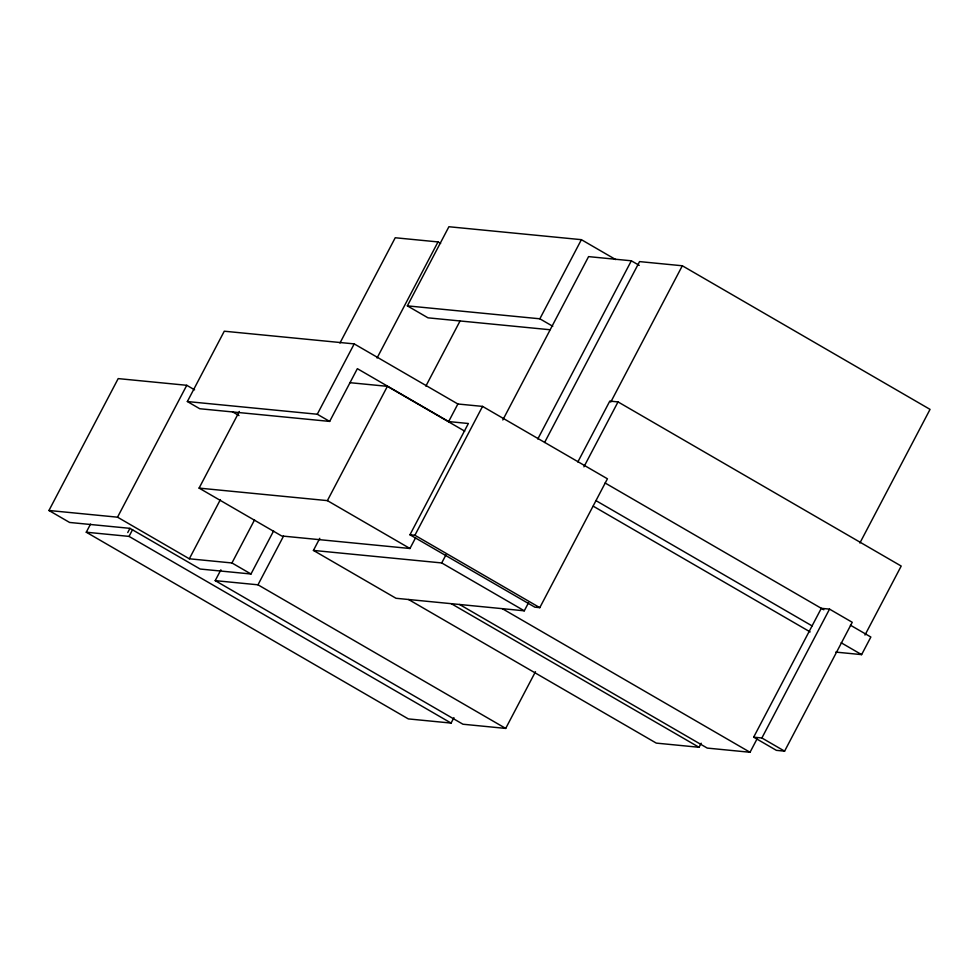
<?xml version="1.0" encoding="UTF-8"?>
<svg xmlns="http://www.w3.org/2000/svg" width="979" height="979" viewBox="0 0 979 979"><rect width="100%" height="100%" fill="white"/><g stroke="black" fill="none" stroke-linecap="round" stroke-linejoin="round"><path stroke-width="1.47" d="M273.606 530.936L250.991 574L200.144 569.032L129.95 528.342L69.595 522.456L48.95 510.487L118.19 378.604L186.769 385.298L194.601 389.838M453.926 717.668L451.086 723.077L408.316 718.904L86.274 532.221L90.533 524.108M48.95 510.487L117.529 517.181L186.769 385.298M187.356 401.549L224.277 331.208L354.214 343.898L457.878 403.997L482.549 406.395L607.433 478.792L539.784 607.653L534.852 607.176L409.956 534.779L468.378 423.503L448.651 421.57L357.359 368.667L329.666 421.411L199.74 408.732L187.356 401.549L317.282 414.239L329.666 421.411M127.747 532.552L129.95 528.342M86.274 532.221L129.044 536.394L132.593 529.627M415.61 537.74L409.956 548.497L281.671 535.966L199.092 488.105L239.341 411.461M117.529 517.181L189.326 558.789L220.41 499.584M535.476 671.704L505.702 728.413L462.945 724.227L215.221 580.633L220.887 569.827M339.958 343.042L395.235 237.75L438.005 241.923L440.636 243.453M189.326 558.789L231.95 562.962L254.552 519.898M317.282 414.239L354.214 343.898M215.221 580.633L257.979 584.806L283.494 536.211M377.05 358.02L438.005 241.923M549.953 329.739L428.007 317.832L407.362 305.864L448.908 226.736L581.391 239.671L615.73 259.582M199.092 488.105L327.39 500.624L387.39 386.338L464.719 431.164M528.525 602.746L524.291 610.81L396.005 598.279L313.427 550.418L319.778 538.315M425.865 386.105L459.946 321.173M448.651 421.57L457.878 403.997M409.956 534.779L414.9 535.256L482.549 406.395M407.362 305.864L539.845 318.799L581.391 239.671M502.814 419.967L588.575 256.62L631.333 260.793L639.25 265.382M313.427 550.418L441.713 562.937L445.959 554.873M537.789 438.996L631.333 260.793M544.593 442.496L639.556 261.601L682.326 265.774L930.05 409.381L859.88 543.015M577.83 461.966L609.795 401.109L618.018 401.904L901.206 566.058L864.983 635.041M610.737 402.124L682.326 265.774M583.925 466.836L618.018 401.904M408.561 599.503L656.285 743.11L699.043 747.283L701.172 743.232M753.659 737.175L821.308 608.326L829.531 609.122L852.244 622.289L784.595 751.15L776.371 750.342L753.659 737.175L761.882 737.982L784.595 751.15M459.543 604.484L707.266 748.091L750.036 752.264L757.122 738.766M761.882 737.982L829.531 609.122M835.785 652.1L861.618 654.621L870.857 637.035L850.408 625.189M349.662 382.654L387.39 386.338M539.845 318.799L552.756 326.276M605.144 483.014L823.828 609.782M595.917 500.599L812.08 625.899M841.181 642.775L861.618 654.621M593.25 506.192L810.147 631.92M232.464 411.78L238.986 415.561M414.9 535.256L539.784 607.653M441.713 562.937L524.291 610.81M327.39 500.624L409.956 548.497M502.3 608.657L750.036 752.264M451.319 603.688L699.043 747.283M231.95 562.962L250.991 574M257.979 584.806L505.702 728.413M129.044 536.394L451.086 723.077"/></g></svg>
